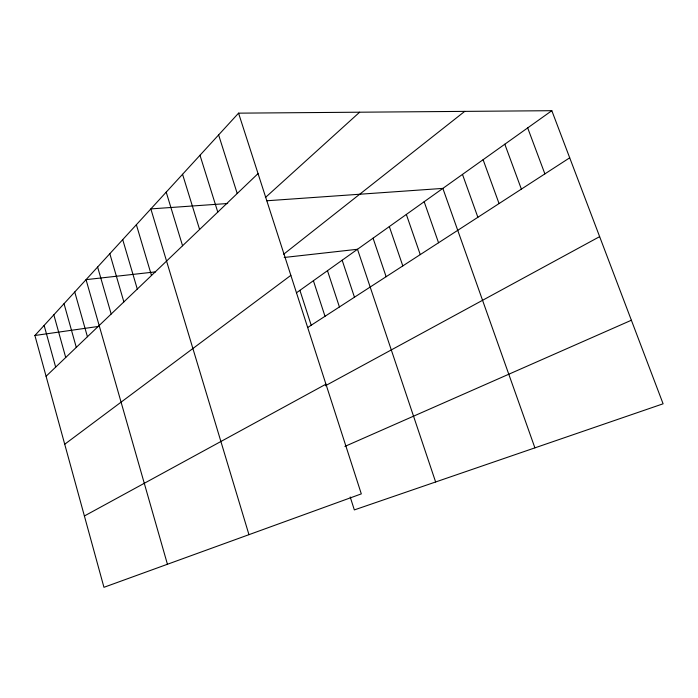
<?xml version="1.0" encoding="UTF-8"?>
<svg xmlns="http://www.w3.org/2000/svg" width="698" height="698" viewBox="0 0 698 698"><rect width="100%" height="100%" fill="white"/><g stroke="black" fill="none" stroke-linecap="round" stroke-linejoin="round"><path stroke-width="1.05" d="M238.559 113.155L361.311 493.887L103.95 587.306L34.9 335.494L238.559 113.155L551.821 110.694L663.1 403.802L354.34 509.915L350.195 496.985M46.085 376.274L258.042 173.593M265.353 197.569L359.636 112.204M283.676 254.22L464.728 111.375M64.722 444.242L290.857 275.352M296.458 292.802L551.821 110.694M307.652 327.536L569.708 157.809M84.388 515.979L325.94 384.179M325.355 385.776L599.634 236.639M344.891 446.415L631.376 320.242M34.9 335.494L99.221 326.324M155.584 271.871L86.046 279.654L167.433 564.263M284.199 257.475L357.498 249.273L435.631 481.978M227.714 203.511L150.847 208.911L248.959 534.677M266.802 200.771L442.855 188.399L534.904 447.863M527.688 127.909L544.885 173.889M504.811 144.216L521.371 189.114M483.103 159.702L499.061 203.563M462.477 174.404L477.877 217.287M424.166 201.731L438.553 242.756M406.341 214.443L420.257 254.604M389.327 226.58L402.807 265.912M373.064 238.175L386.134 276.713M342.16 260.214L354.462 297.226M327.475 270.684L339.42 306.963M313.402 280.718L325.006 316.299M299.913 290.342L311.195 325.251M218.622 134.923L237.215 193.503M199.994 155.253L217.785 212.087M182.562 174.282L199.602 229.476M166.211 192.133L182.562 245.766M136.372 224.712L151.483 275.483M122.717 239.615L137.288 289.068M109.822 253.697L123.869 301.894M97.615 267.02L111.183 314.021M74.747 291.991L87.425 336.741M64.024 303.7L76.291 347.386M53.833 314.824L65.717 357.498M44.131 325.408L55.657 367.113"/></g></svg>
